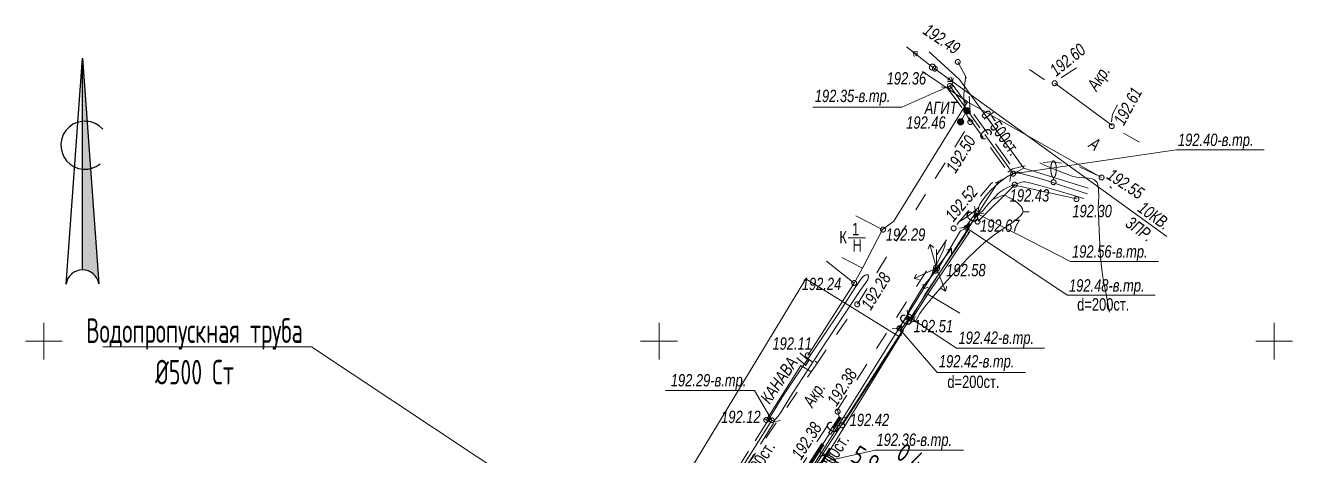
# Model space of a CAD drawing. Header units: millimetres. Extents: x -38151500 to -28914887, y -20564105 to -20349562.
# Drawn here: x -32337573 to -32234573, y -20466594 to -20431648 of the extents above; entities that cross this region are included whole.
import ezdxf
from ezdxf.xclip import XClip

# ---------------------------------------------------------------- set-up
doc = ezdxf.new("R2010")
doc.units = ezdxf.units.MM
doc.header["$MEASUREMENT"] = 0
doc.header["$XCLIPFRAME"] = 0
doc.linetypes.add('Новофедоровское_снт 28_07$0$l049', pattern=[3000, 2000, -1000])
doc.linetypes.add('Новофедоровское_снт 28_07$0$l189_2', pattern=[3000, 1500, -1500])
doc.layers.add('!!! ПОДОСНОВА', color=7, linetype='Continuous')
doc.layers.add('Новый_РАЗМЕРЫ', color=7, linetype='Continuous')
for name, color, linetype, lineweight in [('Новый_ГП_Текст_Ном._пера__250', 7, 'Continuous', 20), ('Новый_ГТ-север_Ном._пера__7', 7, 'Continuous', 25), ('Новый_РАЗМЕРЫ_Ном._пера__7', 7, 'Continuous', 25), ('Чертеж_1_Новофедоровское_снт 28_07$0$tp_Дороги_Ном._пера__253', 252, 'Continuous', 18), ('Чертеж_1_Новофедоровское_снт 28_07$0$tp_Здания_Ном._пера__253', 252, 'Continuous', 18), ('Чертеж_1_Новофедоровское_снт 28_07$0$tp_канавы_Ном._пера__253', 252, 'Continuous', 18), ('Чертеж_1_Новофедоровское_снт 28_07$0$tp_ЛЭП вн_Ном._пера__253', 252, 'Continuous', 18), ('Чертеж_1_Новофедоровское_снт 28_07$0$tp_отметки_новые_Ном._пера__253', 252, 'Continuous', 18), ('Чертеж_1_Новофедоровское_снт 28_07$0$tp_сооружения_Ном._пера__253', 252, 'Continuous', 18), ('Чертеж_1_Новофедоровское_снт 28_07$0$tp_трубы под дорогой_Ном._пера__253', 252, 'Continuous', 18), ('Чертеж_1_Новофедоровское_снт 28_07$0$U_ТЕКСТ_БЕЛЫЙ_Ном._пера__253', 252, 'Continuous', 18), ('Чертеж_1_Новый_ГП_Топография_Ном._пера__253', 252, 'Continuous', 18), ('Чертеж_1_Новый_Новофедоровское_снт 28_07$0$SETKA_Ном._пера__253', 252, 'Continuous', 18), ('Чертеж_1_Новый_Новофедоровское_снт 28_07$0$SETKA_Ном._пера__7', 7, 'Continuous', 18), ('Чертеж_1_Новый_Новофедоровское_снт 28_07$0$tp_Дороги_Ном._пера__253', 252, 'Continuous', 18), ('Чертеж_1_Новый_Новофедоровское_снт 28_07$0$tp_Здания_Ном._пера__253', 252, 'Continuous', 18), ('Чертеж_1_Новый_Новофедоровское_снт 28_07$0$tp_канавы_Ном._пера__253', 252, 'Continuous', 18), ('Чертеж_1_Новый_Новофедоровское_снт 28_07$0$tp_ЛЭП вн_Ном._пера__253', 252, 'Continuous', 18), ('Чертеж_1_Новый_Новофедоровское_снт 28_07$0$tp_ЛЭП нн_Ном._пера__253', 252, 'Continuous', 18), ('Чертеж_1_Новый_Новофедоровское_снт 28_07$0$tp_ЛЭП нн_Ном._пера__7', 7, 'Continuous', 18), ('Чертеж_1_Новый_Новофедоровское_снт 28_07$0$tp_Ограждения ДЕР_Ном._пера__253', 252, 'Continuous', 18), ('Чертеж_1_Новый_Новофедоровское_снт 28_07$0$tp_Ограждения мет_Ном._пера__253', 252, 'Continuous', 18), ('Чертеж_1_Новый_Новофедоровское_снт 28_07$0$tp_Ограждения рабица_Ном._пера__253', 252, 'Continuous', 18), ('Чертеж_1_Новый_Новофедоровское_снт 28_07$0$tp_Ограждения_Ном._пера__253', 252, 'Continuous', 18), ('Чертеж_1_Новый_Новофедоровское_снт 28_07$0$tp_отметки_новые_Ном._пера__253', 252, 'Continuous', 18), ('Чертеж_1_Новый_Новофедоровское_снт 28_07$0$tp_отметки_новые_Ном._пера__7', 7, 'Continuous', 18), ('Чертеж_1_Новый_Новофедоровское_снт 28_07$0$tp_растительность_Ном._пера__7', 7, 'Continuous', 18), ('Чертеж_1_Новый_Новофедоровское_снт 28_07$0$tp_рельеф_Ном._пера__253', 252, 'Continuous', 18), ('Чертеж_1_Новый_Новофедоровское_снт 28_07$0$tp_сооружения_Ном._пера__253', 252, 'Continuous', 18), ('Чертеж_1_Новый_Новофедоровское_снт 28_07$0$tp_сооружения_Ном._пера__7', 7, 'Continuous', 18), ('Чертеж_1_Новый_Новофедоровское_снт 28_07$0$tp_трубы под дорогой_Ном._пера__253', 252, 'Continuous', 18), ('Чертеж_1_Новый_Новофедоровское_снт 28_07$0$U_Водосток_Ном._пера__253', 252, 'Continuous', 18), ('Чертеж_1_Новый_Новофедоровское_снт 28_07$0$U_Газопровод_Ном._пера__253', 252, 'Continuous', 18)]:
    doc.layers.add(name, color=color, linetype=linetype, lineweight=lineweight)
doc.styles.add('РЎР“Р•РќР•Р\xa0РР\xa0_РЎРўРР›Р¬_1', font='arial.ttf', dxfattribs={"width": 0.75})
doc.styles.add('РЎР“Р•РќР•Р\xa0РР\xa0_РЎРўРР›Р¬_3', font='arial.ttf', dxfattribs={"width": 0.749999})
doc.styles.add('РЎР“Р•РќР•Р\xa0РР\xa0_РЎРўРР›Р¬_6', font='', dxfattribs={"width": 0.8})
doc.styles.add('РЎР“Р•РќР•Р\xa0РР\xa0_РЎРўРР›Р¬_7', font='')
doc.styles.get('РЎР“Р•РќР•Р\xa0РР\xa0_РЎРўРР›Р¬_6').set_extended_font_data('GOST_type_A')
doc.styles.get('РЎР“Р•РќР•Р\xa0РР\xa0_РЎРўРР›Р¬_7').set_extended_font_data('GOST_type_A')
doc.linetypes.add('Новофедоровское_снт 28_07$0$l474_2o', pattern='A,0,[3,РіРµРЅРїРїР»Р°РЅ 2025_06_18 dima РІР°СЂРёР°РЅС‚ 21.Shx,S=31.746032,R=0,X=0,Y=0],-5000,0', length=5000)
doc.linetypes.add('Новофедоровское_снт 28_07$0$lm334', pattern='A,0,[4,РіРµРЅРїРїР»Р°РЅ 2025_06_18 dima РІР°СЂРёР°РЅС‚ 21.Shx,S=79.365079,R=0,X=0,Y=0],-11000,0', length=11000)
doc.linetypes.add('Новофедоровское_снт 28_07$0$З ДЕРЕВ', pattern='A,0,[2,РіРµРЅРїРїР»Р°РЅ 2025_06_18 dima РІР°СЂРёР°РЅС‚ 21.Shx,S=19.84127,R=0,X=0,Y=0.2],-2500,0', length=2500)
doc.linetypes.add('Новофедоровское_снт 28_07$0$ЗАБОР_СЕТКА', pattern='A,0,[1,РіРµРЅРїРїР»Р°РЅ 2025_06_18 dima РІР°СЂРёР°РЅС‚ 21.Shx,S=39.68254,R=0,X=0,Y=2.77556e-17],-5000,0', length=5000)
doc.linetypes.add('Новофедоровское_снт 28_07$0$МЕЖА', pattern='A,0,[5,РіРµРЅРїРїР»Р°РЅ 2025_06_18 dima РІР°СЂРёР°РЅС‚ 21.Shx,S=46.746032,R=0,X=0,Y=6.93889e-18],-6500,0', length=6500)
doc.dimstyles.new('СГЕНЕРИР_СТИЛЬ__2', dxfattribs={"dimtxt": 1500, "dimasz": 658.316413, "dimexe": 0.18, "dimexo": 437.5, "dimgap": 0, "dimtad": 1, "dimdec": 1, "dimlfac": 0.001, "dimzin": 0, "dimdsep": 46, "dimtxsty": 'РЎР“Р•РќР•Р\xa0РР\xa0_РЎРўРР›Р¬_7', "dimblk": 'ARROWHEAD_6', "dimblk1": 'ARROWHEAD_6', "dimblk2": 'ARROWHEAD_6', "dimcen": 0.09, "dimclrd": 7, "dimclre": 7, "dimclrt": 7, "dimadec": 1, "dimazin": 0, "dimtfac": 1, "dimtdec": 4, "dimtmove": 0, "dimatfit": 3, "dimfxl": 0, "dimtolj": 1, "dimtzin": 0, "dimarcsym": 0})

# ---------------------------------------------------------------- blocks, each defined once
blk = doc.blocks.new('Чертеж_5_1', base_point=(5813927, -7296))
at = {"layer": 'Чертеж_1_Новый_Новофедоровское_снт 28_07$0$tp_ЛЭП вн_Ном._пера__253', "linetype": 'Continuous', "lineweight": 18}
blk.add_hatch(color=252, dxfattribs=at).paths.add_polyline_path([(-32263827, -20435037, 1), (-32263877, -20435037, 1)])
at = {"layer": 'Чертеж_1_Новый_ГП_Топография_Ном._пера__253', "color": 252, "linetype": 'Новофедоровское_снт 28_07$0$МЕЖА', "lineweight": 18, "flags": 128}
blk.add_lwpolyline([(-32308273, -20524360), (-32308233, -20524296), (-32297746, -20507196), (-32271576, -20524004), (-32260015, -20507967), (-32250099, -20495163), (-32251853, -20487946), (-32253858, -20480799), (-32259351, -20482761), (-32262207, -20481924), (-32276478, -20473145), (-32266529, -20456936), (-32274137, -20452238), (-32315168, -20519982)], close=True, dxfattribs=at)
at = {"layer": 'Чертеж_1_Новый_Новофедоровское_снт 28_07$0$SETKA_Ном._пера__253', "color": 252, "linetype": 'Continuous', "lineweight": 18, "flags": 128}
for points in [[(-32286073, -20458796), (-32286073, -20455796)], [(-32287573, -20457296), (-32284573, -20457296)]]:
    blk.add_lwpolyline(points, dxfattribs=at)
at = {"layer": 'Чертеж_1_Новый_Новофедоровское_снт 28_07$0$SETKA_Ном._пера__7', "color": 7, "linetype": 'Continuous', "lineweight": 18, "flags": 128}
for points in [[(-32336073, -20458796), (-32336073, -20455796)], [(-32236073, -20458796), (-32236073, -20455796)], [(-32337573, -20457296), (-32334573, -20457296)], [(-32237573, -20457296), (-32234573, -20457296)]]:
    blk.add_lwpolyline(points, dxfattribs=at)
at = {"layer": 'Чертеж_1_Новый_Новофедоровское_снт 28_07$0$tp_Дороги_Ном._пера__253', "color": 252, "linetype": 'Новофедоровское_снт 28_07$0$l189_2', "lineweight": 18, "flags": 128}
for points in [[(-32261792, -20434617), (-32260942, -20436212), (-32260849, -20437746), (-32260776, -20438864), (-32260773, -20439504), (-32269963, -20454305), (-32273202, -20459059), (-32273986, -20458448)], [(-32252137, -20435106), (-32253206, -20435770), (-32253871, -20436308), (-32254826, -20436027), (-32256226, -20435033)], [(-32247017, -20441148), (-32249328, -20439810), (-32249227, -20438864), (-32248343, -20437243)], [(-32277072, -20473390), (-32277206, -20472535), (-32277041, -20471761), (-32274430, -20467335), (-32262125, -20448138), (-32259063, -20444482), (-32257329, -20443294), (-32255213, -20442824), (-32254201, -20442742), (-32252211, -20442990), (-32250100, -20444007), (-32249301, -20444869)], [(-32274540, -20459263), (-32273707, -20459784), (-32280063, -20469086), (-32285745, -20479010), (-32286941, -20478759)]]:
    blk.add_lwpolyline(points, dxfattribs=at)
at = {"layer": 'Чертеж_1_Новый_Новофедоровское_снт 28_07$0$tp_Дороги_Ном._пера__253', "color": 252, "linetype": 'Continuous', "lineweight": 18, "flags": 128}
for points in [[(-32249230, -20439793), (-32253913, -20436350)], [(-32250100, -20444007), (-32261002, -20437863)], [(-32273202, -20459059), (-32273707, -20459784)]]:
    blk.add_lwpolyline(points, dxfattribs=at)
at = {"layer": 'Чертеж_1_Новый_Новофедоровское_снт 28_07$0$tp_Здания_Ном._пера__253', "color": 252, "linetype": 'Continuous', "lineweight": 18, "flags": 128}
for points in [[(-32270081, -20447125), (-32267915, -20448238), (-32269525, -20451372), (-32271226, -20450498)], [(-32270692, -20448911), (-32269296, -20448911)]]:
    blk.add_lwpolyline(points, dxfattribs=at)
at = {"layer": 'Чертеж_1_Новый_Новофедоровское_снт 28_07$0$tp_канавы_Ном._пера__253', "color": 252, "linetype": 'Continuous', "lineweight": 18, "flags": 128}
blk.add_lwpolyline([(-32251255, -20445336), (-32253033, -20444765), (-32254005, -20444439), (-32254662, -20444230), (-32255324, -20444037), (-32256652, -20443678), (-32256809, -20443648), (-32256970, -20443638), (-32257132, -20443654), (-32257288, -20443699), (-32257509, -20443796), (-32257717, -20443907), (-32257916, -20444030), (-32258107, -20444164), (-32258472, -20444460), (-32258826, -20444784), (-32259096, -20445046), (-32259347, -20445311), (-32259586, -20445593), (-32259821, -20445907), (-32259924, -20446063), (-32260012, -20446219), (-32260078, -20446376), (-32260115, -20446533), (-32260112, -20446599), (-32260091, -20446666), (-32260054, -20446730), (-32260007, -20446787), (-32259977, -20446810), (-32259947, -20446821), (-32259884, -20446811), (-32259820, -20446769), (-32259755, -20446702), (-32259507, -20446386), (-32259262, -20446123), (-32259029, -20445854), (-32258790, -20445589), (-32258531, -20445336), (-32258374, -20445205), (-32258211, -20445085), (-32258043, -20444975), (-32257870, -20444874), (-32257509, -20444695), (-32257125, -20444541), (-32256861, -20444452), (-32256593, -20444387), (-32256459, -20444369), (-32256325, -20444363), (-32256193, -20444372), (-32256063, -20444397), (-32255113, -20444654), (-32254166, -20444931), (-32251550, -20445723)], dxfattribs=at)
for points in [[(-32261568, -20448348), (-32261075, -20448084), (-32260999, -20448302), (-32261159, -20448636), (-32264444, -20453468), (-32265457, -20455283), (-32265758, -20455363), (-32265890, -20455154), (-32265696, -20454638), (-32264600, -20452861), (-32263311, -20451249)], [(-32270080, -20452861), (-32269555, -20452115), (-32269509, -20452063), (-32269449, -20452014), (-32269305, -20451935), (-32269232, -20451912), (-32269167, -20451902), (-32269113, -20451911), (-32269076, -20451940), (-32269057, -20451985), (-32269049, -20452041), (-32269061, -20452172), (-32269104, -20452309), (-32269168, -20452428), (-32269443, -20452798), (-32269712, -20453174), (-32272489, -20457362), (-32273872, -20459462), (-32275242, -20461568), (-32276200, -20463106), (-32276386, -20463379), (-32276596, -20463641), (-32276654, -20463693), (-32276723, -20463733), (-32276796, -20463754), (-32276864, -20463747), (-32276920, -20463722), (-32276975, -20463684), (-32277018, -20463638), (-32277038, -20463585), (-32277026, -20463477), (-32276983, -20463367), (-32276856, -20463154), (-32276259, -20462169), (-32275955, -20461681), (-32275638, -20461200), (-32274184, -20459067), (-32272756, -20456953), (-32271379, -20454878)]]:
    blk.add_lwpolyline(points, close=True, dxfattribs=at)
at = {"layer": 'Чертеж_1_Новый_Новофедоровское_снт 28_07$0$tp_ЛЭП вн_Ном._пера__253', "color": 252, "linetype": 'Continuous', "lineweight": 18}
blk.add_line((-32263852, -20435037), (-32263852, -20435037), dxfattribs=at)
at = {"layer": 'Чертеж_1_Новый_Новофедоровское_снт 28_07$0$tp_ЛЭП вн_Ном._пера__253', "color": 252, "linetype": 'Continuous', "lineweight": 18, "flags": 128}
for points in [[(-32265954, -20433382), (-32263852, -20435037), (-32244787, -20448792)], [(-32265423, -20433800), (-32265322, -20434187)], [(-32265423, -20433800), (-32265023, -20433808)], [(-32265227, -20433955), (-32265176, -20434148)], [(-32265227, -20433955), (-32265027, -20433958)], [(-32262433, -20436061), (-32262633, -20436066)], [(-32262230, -20436207), (-32262630, -20436217)], [(-32262433, -20436061), (-32262492, -20435870)], [(-32262230, -20436207), (-32262348, -20435825)]]:
    blk.add_lwpolyline(points, dxfattribs=at)
at = {"layer": 'Чертеж_1_Новый_Новофедоровское_снт 28_07$0$tp_ЛЭП вн_Ном._пера__253', "color": 252, "linetype": 'Continuous', "lineweight": 18}
blk.add_circle((-32263852, -20435037), 250, dxfattribs=at)
at = {"layer": 'Чертеж_1_Новый_Новофедоровское_снт 28_07$0$tp_ЛЭП нн_Ном._пера__253', "color": 252, "linetype": 'Continuous', "lineweight": 18, "flags": 128}
for points in [[(-32265327, -20452199), (-32263511, -20451362), (-32264048, -20449435)], [(-32264048, -20449435), (-32264195, -20449807)], [(-32264048, -20449435), (-32263730, -20449677)], [(-32310273, -20525995), (-32309162, -20524332), (-32288548, -20491490), (-32263511, -20451362), (-32262302, -20449768)], [(-32262302, -20449768), (-32262687, -20449877)], [(-32262302, -20449768), (-32262303, -20450168)], [(-32263511, -20451362), (-32262791, -20453227)], [(-32265327, -20452199), (-32265139, -20451847)], [(-32265327, -20452199), (-32264937, -20452285)], [(-32264570, -20453059), (-32264606, -20452660)], [(-32264570, -20453059), (-32264196, -20452916)], [(-32262791, -20453227), (-32263131, -20453017)], [(-32262791, -20453227), (-32262680, -20452843)]]:
    blk.add_lwpolyline(points, dxfattribs=at)
at = {"layer": 'Чертеж_1_Новый_Новофедоровское_снт 28_07$0$tp_ЛЭП нн_Ном._пера__7', "color": 7, "linetype": 'Continuous', "lineweight": 18}
blk.add_line((-32263511, -20451112), (-32263511, -20449862), dxfattribs=at)
for radius in [250, 50]:
    blk.add_circle((-32263511, -20451362), radius, dxfattribs=at)
at = {"layer": 'Чертеж_1_Новый_Новофедоровское_снт 28_07$0$tp_Ограждения ДЕР_Ном._пера__253', "color": 252, "linetype": 'Новофедоровское_снт 28_07$0$З ДЕРЕВ', "lineweight": 18, "flags": 128}
for points in [[(-32267915, -20448238), (-32266996, -20447560), (-32261002, -20437863)], [(-32273986, -20458448), (-32270218, -20452573), (-32269525, -20451372)], [(-32277348, -20463698), (-32274540, -20459263)]]:
    blk.add_lwpolyline(points, dxfattribs=at)
at = {"layer": 'Чертеж_1_Новый_Новофедоровское_снт 28_07$0$tp_Ограждения мет_Ном._пера__253', "color": 252, "linetype": 'Новофедоровское_снт 28_07$0$l474_2o', "lineweight": 18, "flags": 128}
for points in [[(-32261002, -20437863), (-32264663, -20435383)], [(-32270218, -20452573), (-32272463, -20450796)], [(-32265519, -20455517), (-32264213, -20453491), (-32261614, -20455036)], [(-32271146, -20464081), (-32266207, -20456439)]]:
    blk.add_lwpolyline(points, dxfattribs=at)
at = {"layer": 'Чертеж_1_Новый_Новофедоровское_снт 28_07$0$tp_Ограждения рабица_Ном._пера__253', "color": 252, "linetype": 'Новофедоровское_снт 28_07$0$ЗАБОР_СЕТКА', "lineweight": 18, "flags": 128}
for points in [[(-32260140, -20447544), (-32257167, -20444633), (-32252102, -20445726)], [(-32264213, -20453491), (-32260810, -20448381)]]:
    blk.add_lwpolyline(points, dxfattribs=at)
at = {"layer": 'Чертеж_1_Новый_Новофедоровское_снт 28_07$0$tp_Ограждения_Ном._пера__253', "color": 252, "linetype": 'Continuous', "lineweight": 18, "flags": 128}
blk.add_lwpolyline([(-32277560, -20463565), (-32277137, -20463831)], dxfattribs=at)
at = {"layer": 'Чертеж_1_Новый_Новофедоровское_снт 28_07$0$tp_отметки_новые_Ном._пера__253', "color": 252, "linetype": 'Continuous', "lineweight": 18, "flags": 128}
for points in [[(-32273577, -20438289), (-32266336, -20438289), (-32262433, -20436566)], [(-32236886, -20441759), (-32244046, -20441759), (-32257314, -20443718)], [(-32245478, -20450832), (-32252637, -20450832), (-32260253, -20446919)], [(-32245740, -20453553), (-32252900, -20453553), (-32261075, -20448084)], [(-32254732, -20457860), (-32261891, -20457860), (-32265758, -20455313)], [(-32256292, -20459842), (-32263452, -20459842), (-32266534, -20456307)], [(-32285558, -20461307), (-32278317, -20461307), (-32276900, -20463712)], [(-32261334, -20466158), (-32268493, -20466158), (-32273821, -20467349)]]:
    blk.add_lwpolyline(points, dxfattribs=at)
at = {"layer": 'Чертеж_1_Новый_Новофедоровское_снт 28_07$0$tp_отметки_новые_Ном._пера__7', "color": 7, "linetype": 'Continuous', "lineweight": 18}
for centre in [(-32263653, -20435166), (-32261793, -20434616), (-32253913, -20436346), (-32262433, -20436566), (-32261563, -20439476), (-32260773, -20439506), (-32249273, -20439836), (-32257293, -20443696), (-32257163, -20444586), (-32250103, -20444006), (-32252143, -20445766), (-32260253, -20446916), (-32260183, -20447586), (-32267863, -20448236), (-32262123, -20448136), (-32261073, -20448086), (-32263613, -20451586), (-32270213, -20452576), (-32269963, -20454306), (-32265753, -20455316), (-32265523, -20455516), (-32266533, -20456256), (-32273983, -20458446), (-32271553, -20463016), (-32277353, -20463696), (-32276903, -20463716), (-32271193, -20464126)]:
    blk.add_circle(centre, 200, dxfattribs=at)
at = {"layer": 'Чертеж_1_Новый_Новофедоровское_снт 28_07$0$tp_растительность_Ном._пера__7', "color": 7, "linetype": 'Continuous', "lineweight": 18}
blk.add_line((-32254005, -20444005), (-32254005, -20444189), dxfattribs=at)
blk.add_circle((-32254005, -20444389), 200, dxfattribs=at)
blk.add_ellipse((-32254004, -20443322), major_axis=(0, 683), ratio=0.3235725, dxfattribs=at)
at = {"layer": 'Чертеж_1_Новый_Новофедоровское_снт 28_07$0$tp_рельеф_Ном._пера__253', "color": 252, "linetype": 'Continuous', "lineweight": 18, "flags": 128}
for points in [[(-32260774, -20439505), (-32261101, -20438812), (-32261258, -20438076), (-32261290, -20437325), (-32261243, -20436591), (-32261162, -20435901), (-32261152, -20435817)], [(-32249466, -20454931), (-32249480, -20454851), (-32249512, -20454678), (-32249568, -20454388), (-32249654, -20453953), (-32249770, -20453353), (-32249887, -20452718), (-32249995, -20452079), (-32250084, -20451465), (-32250158, -20450754), (-32250205, -20450076), (-32250236, -20449486), (-32250381, -20446441), (-32250336, -20445570), (-32250351, -20444956), (-32250407, -20444596), (-32250471, -20444422), (-32250511, -20444358), (-32250565, -20444296), (-32250681, -20444197), (-32250872, -20444103), (-32251158, -20444049), (-32251563, -20444039), (-32252012, -20444017), (-32252500, -20443902), (-32252973, -20443720), (-32253769, -20443399), (-32254797, -20442966), (-32255134, -20442818)], [(-32265462, -20455284), (-32265493, -20455359), (-32265549, -20455494), (-32265553, -20455565), (-32265511, -20455637), (-32265461, -20455667), (-32265363, -20455693), (-32265269, -20455696), (-32265190, -20455636), (-32264886, -20455052), (-32264685, -20454768), (-32264295, -20454280), (-32263757, -20453640), (-32263115, -20452897), (-32262409, -20452103), (-32261683, -20451309), (-32260978, -20450565), (-32260336, -20449923), (-32259623, -20449295), (-32258879, -20448724), (-32258155, -20448210), (-32257503, -20447756), (-32256974, -20447360), (-32256674, -20447087), (-32256537, -20446907), (-32256495, -20446800), (-32256489, -20446750), (-32256495, -20446681), (-32256539, -20446541), (-32256672, -20446330), (-32256943, -20446060), (-32257357, -20445767), (-32257684, -20445589), (-32257892, -20445501), (-32258001, -20445468), (-32258044, -20445461), (-32258109, -20445459), (-32258236, -20445485), (-32258602, -20445645), (-32258964, -20445780)], [(-32260097, -20446440), (-32260351, -20446647), (-32260892, -20447080), (-32261318, -20447396), (-32261651, -20447571)], [(-32256495, -20446800), (-32255995, -20446792)], [(-32262781, -20449161), (-32262849, -20449572), (-32262989, -20449931), (-32263225, -20450449), (-32263523, -20451070), (-32263852, -20451738), (-32264093, -20452227)]]:
    blk.add_lwpolyline(points, dxfattribs=at)
at = {"layer": 'Чертеж_1_Новый_Новофедоровское_снт 28_07$0$tp_сооружения_Ном._пера__253', "color": 252, "linetype": 'Continuous', "lineweight": 18, "flags": 128}
blk.add_lwpolyline([(-32261056, -20438585), (-32261560, -20439479)], dxfattribs=at)
at = {"layer": 'Чертеж_1_Новый_Новофедоровское_снт 28_07$0$tp_сооружения_Ном._пера__7', "color": 7, "linetype": 'Continuous', "lineweight": 18}
for p, q in [((-32261742, -20439650), (-32261742, -20439309)), ((-32261712, -20439677), (-32261712, -20439282)), ((-32261682, -20439696), (-32261682, -20439261)), ((-32261652, -20439710), (-32261652, -20439247)), ((-32261622, -20439721), (-32261622, -20439238)), ((-32261592, -20439726), (-32261592, -20439232)), ((-32261562, -20439728), (-32261562, -20439229)), ((-32261532, -20439727), (-32261532, -20439232)), ((-32261502, -20439722), (-32261502, -20439236)), ((-32261472, -20439712), (-32261472, -20439245)), ((-32261442, -20439698), (-32261442, -20439260)), ((-32261412, -20439680), (-32261412, -20439279)), ((-32261382, -20439654), (-32261382, -20439305)), ((-32261296, -20438646), (-32261296, -20438526)), ((-32261266, -20438717), (-32261266, -20438454)), ((-32261236, -20438756), (-32261236, -20438415)), ((-32261206, -20438783), (-32261206, -20438388)), ((-32261176, -20438802), (-32261176, -20438367)), ((-32261146, -20438816), (-32261146, -20438353)), ((-32261116, -20438827), (-32261116, -20438344)), ((-32261086, -20438832), (-32261086, -20438338)), ((-32261056, -20438834), (-32261056, -20438335)), ((-32261026, -20438833), (-32261026, -20438338)), ((-32260996, -20438828), (-32260996, -20438342)), ((-32260966, -20438818), (-32260966, -20438351)), ((-32260936, -20438804), (-32260936, -20438366)), ((-32260906, -20438786), (-32260906, -20438385)), ((-32260876, -20438760), (-32260876, -20438411)), ((-32260846, -20438723), (-32260846, -20438448)), ((-32260816, -20438659), (-32260816, -20438509)), ((-32261802, -20439540), (-32261802, -20439420)), ((-32261772, -20439611), (-32261772, -20439348)), ((-32261352, -20439617), (-32261352, -20439342)), ((-32261322, -20439553), (-32261322, -20439403))]:
    blk.add_line(p, q, dxfattribs=at)
for centre in [(-32261560, -20439479), (-32261054, -20438585)]:
    blk.add_circle(centre, 250, dxfattribs=at)
at = {"layer": 'Чертеж_1_Новый_Новофедоровское_снт 28_07$0$tp_трубы под дорогой_Ном._пера__253', "color": 252, "linetype": 'Continuous', "lineweight": 18, "flags": 128}
for points in [[(-32263133, -20436629), (-32262639, -20436709), (-32262234, -20436417), (-32262154, -20435923)], [(-32256592, -20443633), (-32257085, -20443553), (-32257491, -20443845), (-32257571, -20444339)], [(-32260420, -20446368), (-32260335, -20446861), (-32260172, -20446976), (-32259679, -20446891)], [(-32260908, -20448634), (-32260994, -20448141), (-32261157, -20448026), (-32261650, -20448111)], [(-32265899, -20454755), (-32265837, -20455251), (-32265680, -20455374), (-32265183, -20455313)], [(-32266394, -20456865), (-32266456, -20456368), (-32266613, -20456245), (-32267109, -20456307)], [(-32271540, -20462955), (-32271435, -20463444), (-32271267, -20463552), (-32270778, -20463447)], [(-32277220, -20463091), (-32277110, -20463578), (-32276688, -20463846), (-32276200, -20463737)]]:
    blk.add_lwpolyline(points, dxfattribs=at)
at = {"layer": 'Чертеж_1_Новый_Новофедоровское_снт 28_07$0$tp_трубы под дорогой_Ном._пера__253', "color": 252, "linetype": 'Новофедоровское_снт 28_07$0$l049', "lineweight": 18, "flags": 128}
for points in [[(-32262639, -20436709), (-32257491, -20443845)], [(-32262234, -20436417), (-32257086, -20443553)], [(-32261157, -20448026), (-32260335, -20446861)], [(-32260994, -20448141), (-32260172, -20446976)], [(-32266613, -20456245), (-32265837, -20455251)], [(-32266456, -20456368), (-32265680, -20455374)], [(-32283063, -20472989), (-32277111, -20463578)], [(-32282640, -20473256), (-32276688, -20463845)], [(-32273922, -20467284), (-32271435, -20463444)], [(-32273754, -20467393), (-32271267, -20463552)]]:
    blk.add_lwpolyline(points, dxfattribs=at)
at = {"layer": 'Чертеж_1_Новый_Новофедоровское_снт 28_07$0$U_Водосток_Ном._пера__253', "color": 252, "linetype": 'Continuous', "lineweight": 18, "flags": 128}
for points in [[(-32262436, -20436563), (-32259984, -20439962)], [(-32259579, -20440524), (-32257288, -20443699)], [(-32260484, -20447245), (-32260253, -20446919)], [(-32261075, -20448084), (-32260840, -20447750)], [(-32265945, -20455552), (-32265758, -20455313)], [(-32266534, -20456307), (-32266333, -20456049)], [(-32279673, -20468098), (-32276899, -20463712)], [(-32271913, -20464365), (-32271351, -20463498)], [(-32273838, -20467338), (-32272181, -20464780)]]:
    blk.add_lwpolyline(points, dxfattribs=at)
at = {"layer": 'Чертеж_1_Новый_Новофедоровское_снт 28_07$0$U_Газопровод_Ном._пера__253', "color": 252, "linetype": 'Новофедоровское_снт 28_07$0$lm334', "lineweight": 18, "flags": 128}
for points in [[(-32256427, -20443258), (-32261639, -20436056), (-32264126, -20433791)], [(-32309591, -20523523), (-32287143, -20488740), (-32266592, -20456897), (-32258475, -20444319), (-32258757, -20444465), (-32256427, -20443258), (-32251196, -20444879)]]:
    blk.add_lwpolyline(points, dxfattribs=at)
at = {"layer": 'Чертеж_1_Новофедоровское_снт 28_07$0$tp_Дороги_Ном._пера__253', "color": 252, "linetype": 'Continuous', "lineweight": 18, "char_height": 1000, "attachment_point": 7, "style": 'РЎР“Р•РќР•Р\xa0РР\xa0_РЎРўРР›Р¬_1'}
for s, insert, rotation in [('\\A1;{\\pql;\\fArial|b0|i1|c204|p0;\\W0.750000;Акр.}', (-32250251, -20437221), 56.25629), ('\\A1;{\\pql;\\fArial|b0|i1|c204|p0;\\W0.750000;А}', (-32251224, -20441509), 326.41584), ('\\A1;{\\pql;\\fArial|b0|i1|c204|p0;\\W0.750000;Ц}', (-32273913, -20459518), 57.34071), ('\\A1;{\\pql;\\fArial|b0|i1|c204|p0;\\W0.750000;Акр.}', (-32273345, -20462917), 57.34071)]:
    blk.add_mtext(s, dxfattribs=dict(at, insert=insert, rotation=rotation))
at = {"layer": 'Чертеж_1_Новофедоровское_снт 28_07$0$tp_Здания_Ном._пера__253', "color": 252, "linetype": 'Continuous', "lineweight": 18, "char_height": 1000, "style": 'РЎР“Р•РќР•Р\xa0РР\xa0_РЎРўРР›Р¬_3'}
for s, insert, attachment_point in [('\\A1;{\\pql;\\fArial|b0|i0|c204|p0;\\W0.749999;К}', (-32271411, -20449353), 7), ('\\A1;{\\pql;\\fArial|b0|i0|c204|p0;\\W0.749999;1}', (-32270387, -20448199), 4), ('\\A1;{\\pql;\\fArial|b0|i0|c204|p0;\\W0.749999;Н}', (-32270346, -20449515), 4)]:
    blk.add_mtext(s, dxfattribs=dict(at, insert=insert, attachment_point=attachment_point))
at = {"layer": 'Чертеж_1_Новофедоровское_снт 28_07$0$tp_канавы_Ном._пера__253', "color": 252, "linetype": 'Continuous', "lineweight": 18, "insert": (-32277071, -20462474), "char_height": 1000, "attachment_point": 7, "rotation": 55.96313, "style": 'РЎР“Р•РќР•Р\xa0РР\xa0_РЎРўРР›Р¬_1'}
blk.add_mtext('\\A1;{\\pql;\\fArial|b0|i1|c204|p0;\\W0.750000;КАНАВА}', dxfattribs=at)
at = {"layer": 'Чертеж_1_Новофедоровское_снт 28_07$0$tp_ЛЭП вн_Ном._пера__253', "color": 252, "linetype": 'Continuous', "lineweight": 18, "char_height": 1000, "attachment_point": 7, "rotation": 324.19158, "style": 'РЎР“Р•РќР•Р\xa0РР\xa0_РЎРўРР›Р¬_1'}
for s, insert in [('\\A1;{\\pql;\\fArial|b0|i1|c204|p0;\\W0.750000;10КВ.}', (-32247249, -20446709)), ('\\A1;{\\pql;\\fArial|b0|i1|c204|p0;\\W0.750000;3ПР.}', (-32248261, -20447926))]:
    blk.add_mtext(s, dxfattribs=dict(at, insert=insert))
at = {"layer": 'Чертеж_1_Новофедоровское_снт 28_07$0$tp_отметки_новые_Ном._пера__253', "color": 252, "linetype": 'Continuous', "lineweight": 18, "char_height": 1000, "attachment_point": 7, "style": 'РЎР“Р•РќР•Р\xa0РР\xa0_РЎРўРР›Р¬_1'}
for s, insert, rotation in [('\\A1;{\\pql;\\fArial|b0|i1|c204|p0;\\W0.750000;192.49}', (-32264710, -20432295), 326.41584), ('\\A1;{\\pql;\\fArial|b0|i1|c204|p0;\\W0.750000;192.60}', (-32253787, -20435851), 38.95426), ('\\A1;{\\pql;\\fArial|b0|i1|c204|p0;\\W0.750000;192.61}', (-32248288, -20439862), 61.38954), ('\\A1;{\\pql;\\fArial|b0|i1|c204|p0;\\W0.750000;192.50}', (-32261958, -20443732), 58.16369), ('\\A1;{\\pql;\\fArial|b0|i1|c204|p0;\\W0.750000;192.55}', (-32249769, -20444059), 326.41584), ('\\A1;{\\pql;\\fArial|b0|i1|c204|p0;\\W0.750000;192.52}', (-32262129, -20447668), 50.04801), ('\\A1;{\\pql;\\fArial|b0|i1|c204|p0;\\W0.750000;192.28}', (-32268854, -20454863), 58.16369), ('\\A1;{\\pql;\\fArial|b0|i1|c204|p0;\\W0.750000;192.38}', (-32271630, -20462658), 57.34071), ('\\A1;{\\pql;\\fArial|b0|i1|c204|p0;\\W0.750000;192.38}', (-32274515, -20467009), 57.34071)]:
    blk.add_mtext(s, dxfattribs=dict(at, insert=insert, rotation=rotation))
for s, insert in [('\\A1;{\\pql;\\fArial|b0|i1|c204|p0;\\W0.750000;192.36}', (-32267564, -20436465)), ('\\A1;{\\pql;\\fArial|b0|i1|c204|p0;\\W0.750000;192.35-в.тр.}', (-32273408, -20438176)), ('\\A1;{\\pql;\\fArial|b0|i1|c204|p0;\\W0.750000;192.46}', (-32265979, -20440053)), ('\\A1;{\\pql;\\fArial|b0|i1|c204|p0;\\W0.750000;192.40-в.тр.}', (-32243891, -20441746)), ('\\A1;{\\pql;\\fArial|b0|i1|c204|p0;\\W0.750000;192.43}', (-32257562, -20445973)), ('\\A1;{\\pql;\\fArial|b0|i1|c204|p0;\\W0.750000;192.30}', (-32252471, -20447244)), ('\\A1;{\\pql;\\fArial|b0|i1|c204|p0;\\W0.750000;192.67}', (-32259982, -20448430)), ('\\A1;{\\pql;\\fArial|b0|i1|c204|p0;\\W0.750000;192.29}', (-32267636, -20449156)), ('\\A1;{\\pql;\\fArial|b0|i1|c204|p0;\\W0.750000;192.56-в.тр.}', (-32252499, -20450815)), ('\\A1;{\\pql;\\fArial|b0|i1|c204|p0;\\W0.750000;192.58}', (-32262732, -20452040)), ('\\A1;{\\pql;\\fArial|b0|i1|c204|p0;\\W0.750000;192.24}', (-32274465, -20453160)), ('\\A1;{\\pql;\\fArial|b0|i1|c204|p0;\\W0.750000;192.48-в.тр.}', (-32252747, -20453571)), ('\\A1;{\\pql;\\fArial|b0|i1|c204|p0;\\W0.750000;192.51}', (-32265381, -20456585)), ('\\A1;{\\pql;\\fArial|b0|i1|c204|p0;\\W0.750000;192.42-в.тр.}', (-32261726, -20457817)), ('\\A1;{\\pql;\\fArial|b0|i1|c204|p0;\\W0.750000;192.11}', (-32276849, -20458006)), ('\\A1;{\\pql;\\fArial|b0|i1|c204|p0;\\W0.750000;192.42-в.тр.}', (-32263324, -20459731)), ('\\A1;{\\pql;\\fArial|b0|i1|c204|p0;\\W0.750000;192.29-в.тр.}', (-32285112, -20461272)), ('\\A1;{\\pql;\\fArial|b0|i1|c204|p0;\\W0.750000;192.12}', (-32281019, -20463959)), ('\\A1;{\\pql;\\fArial|b0|i1|c204|p0;\\W0.750000;192.42}', (-32270570, -20464208)), ('\\A1;{\\pql;\\fArial|b0|i1|c204|p0;\\W0.750000;192.36-в.тр.}', (-32268390, -20466103))]:
    blk.add_mtext(s, dxfattribs=dict(at, insert=insert))
at = {"layer": 'Чертеж_1_Новофедоровское_снт 28_07$0$tp_сооружения_Ном._пера__253', "color": 252, "linetype": 'Continuous', "lineweight": 18, "insert": (-32264473, -20438835), "char_height": 1000, "attachment_point": 7, "style": 'РЎР“Р•РќР•Р\xa0РР\xa0_РЎРўРР›Р¬_1'}
blk.add_mtext('\\A1;{\\pql;\\fArial|b0|i1|c204|p0;\\W0.750000;АГИТ}', dxfattribs=at)
at = {"layer": 'Чертеж_1_Новофедоровское_снт 28_07$0$tp_трубы под дорогой_Ном._пера__253', "color": 252, "linetype": 'Continuous', "lineweight": 18, "char_height": 1000, "attachment_point": 7, "style": 'РЎР“Р•РќР•Р\xa0РР\xa0_РЎРўРР›Р¬_3'}
for s, insert, rotation in [('\\A1;{\\pql;\\fArial|b0|i0|c204|p0;\\W0.749999;d=500ст.}', (-32259951, -20438900), 305.80715), ('\\A1;{\\pql;\\fArial|b0|i0|c204|p0;\\W0.749999;d=500ст.}', (-32278832, -20469438), 57.68864), ('\\A1;{\\pql;\\fArial|b0|i0|c204|p0;\\W0.749999;d=200ст.}', (-32272817, -20468880), 57.68864)]:
    blk.add_mtext(s, dxfattribs=dict(at, insert=insert, rotation=rotation))
for insert in [(-32252084, -20454824), (-32262636, -20461113)]:
    blk.add_mtext('\\A1;{\\pql;\\fArial|b0|i0|c204|p0;\\W0.749999;d=200ст.}', dxfattribs=dict(at, insert=insert))
at = {"layer": 'Чертеж_1_Новофедоровское_снт 28_07$0$U_ТЕКСТ_БЕЛЫЙ_Ном._пера__253', "color": 252, "linetype": 'Continuous', "lineweight": 18, "char_height": 1000, "attachment_point": 7, "style": 'РЎР“Р•РќР•Р\xa0РР\xa0_РЎРўРР›Р¬_3'}
for insert, rotation in [((-32260149, -20440467), 305.80715), ((-32260377, -20447799), 57.68864), ((-32265780, -20456169), 57.68864), ((-32271739, -20464879), 57.68864)]:
    blk.add_mtext('\\A1;{\\pql;\\fArial|b0|i0|c204|p0;\\W0.749999;С}', dxfattribs=dict(at, insert=insert, rotation=rotation))
blk = doc.blocks.new('*D56', base_point=(-32248450, -20494612))
at = {"layer": 'Новый_РАЗМЕРЫ_Ном._пера__7', "color": 7, "linetype": 'Continuous', "lineweight": 25}
for p, q in [((-32272223, -20466000), (-32277206, -20474203)), ((-32272085, -20466439), (-32273037, -20466672)), ((-32272561, -20466556), (-32273005, -20466286)), ((-32267540, -20469605), (-32272561, -20466556)), ((-32267203, -20469050), (-32272236, -20477336)), ((-32268016, -20469721), (-32267064, -20469489)), ((-32267224, -20469797), (-32267540, -20469605))]:
    blk.add_line(p, q, dxfattribs=at)
at = {"layer": 'Новый_РАЗМЕРЫ_Ном._пера__7', "color": 7, "lineweight": 25, "char_height": 1500, "attachment_point": 7, "rotation": 328.72502, "style": 'РЎР“Р•РќР•Р\xa0РР\xa0_РЎРўРР›Р¬_7'}
for s, insert in [('\\A1;{\\pql;\\fGOST_type_A|b0|i0|c0|p0;\\W1.000000;5,9}', (-32270805, -20467271)), ('\\A1;{\\pql;\\fGOST_type_A|b0|i0|c0|p0;\\W1.000000;0,4}', (-32267092, -20467069))]:
    blk.add_mtext(s, dxfattribs=dict(at, insert=insert))
blk = doc.blocks.new('ARROWHEAD_6')
at = {"color": 0, "linetype": 'Continuous', "lineweight": 0}
for p, q in [((0, 0), (-1, 0)), ((-0.5, -0.5), (0.5, 0.5))]:
    blk.add_line(p, q, dxfattribs=at)

msp = doc.modelspace()

# ---------------------------------------------------------------- hatches: boundary and pattern name
at = {"layer": 'Новый_ГТ-север_Ном._пера__7', "linetype": 'Continuous', "lineweight": 25}
msp.add_hatch(color=7, dxfattribs=at).paths.add_polyline_path([(-32332922.39, -20434304.66), (-32332922.39, -20451505.54, -0.368497133), (-32331594.12, -20452637.78)])

# ---------------------------------------------------------------- linework, layer by layer
at = {"layer": 'Новый_ГП_Текст_Ном._пера__250', "color": 7, "linetype": 'Continuous', "lineweight": 20}
for p, q in [((-32314308.35, -20457749.72), (-32331269.95, -20457749.72)), ((-32280861.89, -20479928.69), (-32314308.35, -20457749.72))]:
    msp.add_line(p, q, dxfattribs=at)
at = {"layer": 'Новый_ГТ-север_Ном._пера__7', "color": 7, "linetype": 'Continuous', "lineweight": 25}
for points in [[(-32334256.39, -20452677.36), (-32332922.39, -20434304.66), (-32331594.12, -20452637.78, 0.865454126)], [(-32332922.39, -20451505.54), (-32332922.39, -20434304.66), (-32331594.12, -20452637.78, 0.368497133)]]:
    msp.add_lwpolyline(points, format="xyb", close=True, dxfattribs=at)
msp.add_lwpolyline([(-32332922.39, -20451505.39), (-32332922.39, -20434304.66)], dxfattribs=at)
msp.add_arc((-32332728.42, -20441381.25), 1955.83, 42.1815318, 309.6293102, dxfattribs=at)

# ---------------------------------------------------------------- block references
at = {"layer": '!!! ПОДОСНОВА', "color": 252, "linetype": 'Continuous', "lineweight": 40}
ref = msp.add_blockref('Чертеж_5_1', (5813926.62, -7295.8), dxfattribs=at)
XClip(ref).set_block_clipping_path([(-32342847.3118521906, -20426134.2498699203), (-32342847.3118521906, -20517391.6082299612), (-32320266.7422028184, -20517391.6082299612), (-32314873.6045184806, -20528511.4797440507), (-32229507.7408887595, -20528511.4797440507), (-32229507.7408887595, -20426017.5390227698)])

# ---------------------------------------------------------------- texts
at = {"layer": 'Новый_ГП_Текст_Ном._пера__250', "color": 7, "linetype": 'Continuous', "lineweight": 20, "insert": (-32323822.63, -20460813.23), "char_height": 2000, "attachment_point": 8, "line_spacing_factor": 1.011597, "style": 'РЎР“Р•РќР•Р\xa0РР\xa0_РЎРўРР›Р¬_6'}
msp.add_mtext('\\A1;{\\pqc;\\fGOST_type_A|b0|i0|c0|p0;\\W0.800000;Водопропускная \\fGOST_type_A|b0|i0|c0|p0;\\W0.800000;труба\\P\\pqc;\\fGOST_type_A|b0|i0|c0|p0;\\W0.800000;Ø500 Ст}', dxfattribs=at)

# ---------------------------------------------------------------- dimensions: what is measured, and where the dimension line sits
at = {"layer": 'Новый_РАЗМЕРЫ', "color": 7, "linetype": 'Continuous', "lineweight": 25}
dim = msp.add_linear_dim(base=(-32272560.73, -20466555.6), p1=(-32272462.92, -20477709.92), p2=(-32277432.92, -20474576.84), angle=148.7250228, dimstyle='СГЕНЕРИР_СТИЛЬ__2', dxfattribs=at)
dim.commit()
dim.dimension.update_dxf_attribs({"geometry": '*D56', "text_midpoint": (-32269158.54, -20467393.6), "dimtype": 160, "text_rotation": 328.7250228})

doc.saveas('drawing.dxf')
